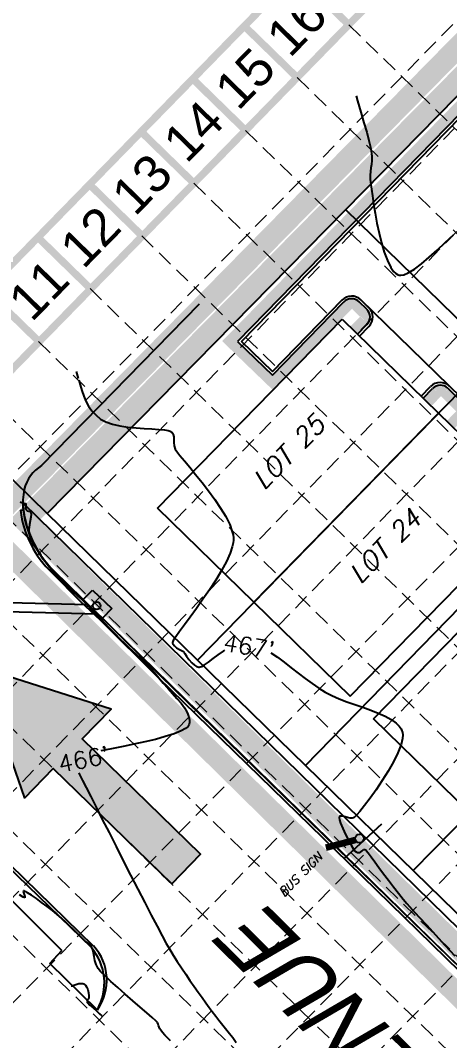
# Model space of a CAD drawing. Header units: feet. Extents: x -15 to 992, y 1644 to 2657.
# Drawn here: x 97.2 to 176.9, y 1996.4 to 2185.9 of the extents above; entities that cross this region are included whole.
import ezdxf
from ezdxf.enums import TextEntityAlignment as Align

# ---------------------------------------------------------------- set-up
doc = ezdxf.new("R2010")
doc.units = ezdxf.units.FT
doc.header["$LTSCALE"] = 30
doc.header["$MEASUREMENT"] = 0
for name, pattern in [('HIDDEN', [0.375, 0.25, -0.125]), ('HIDDEN2', [0.1875, 0.125, -0.0625]), ('x500106ebs$0$PHANTOM', [2.5, 1.25, -0.25, 0.25, -0.25, 0.25, -0.25]), ('x500106ebs$0$PHANTOM2', [1.25, 0.625, -0.125, 0.125, -0.125, 0.125, -0.125])]:
    doc.linetypes.add(name, pattern=pattern)
for name, color, linetype in [('BASE', 7, 'Continuous'), ('CONTOURS', 35, 'x500106ebs$0$PHANTOM2'), ('DIMENSION', 4, 'Continuous'), ('EROSION BLANKET', 84, 'Continuous'), ('GRID', 254, 'HIDDEN'), ('LIMITS OF DISTURBANCE', 1, 'Continuous'), ('SILT FENCE', 200, 'Continuous'), ('STORM', 5, 'Continuous'), ('x500106ebs$0$2-LOT-LINES', 251, 'x500106ebs$0$PHANTOM2'), ('x500106ebs$0$ADJ-LINES', 251, 'x500106ebs$0$PHANTOM2'), ('x500106ebs$0$BND-LINES', 251, 'x500106ebs$0$PHANTOM'), ('x500106ebs$0$E-CURB', 251, 'Continuous'), ('x500106ebs$0$E-SIDEWALK', 251, 'Continuous'), ('x500106ebs$0$E-SIGNS', 251, 'Continuous'), ('x500106pbs$0$2-BLDG', 16, 'HIDDEN2'), ('x500106pbs$0$2-CURB-BACK', 16, 'HIDDEN2'), ('x500106pbs$0$2-CURB-FACE', 16, 'HIDDEN2'), ('x500106pbs$0$2-ESMT-SHARED', 16, 'HIDDEN2'), ('x500106pbs$0$2-TEXT-LOT-30', 16, 'HIDDEN2'), ('x500106pbs$0$AREA-SIDEWALK', 190, 'Continuous'), ('x500106rut$0$R-STM-INLET', 251, 'Continuous')]:
    doc.layers.add(name, color=color, linetype=linetype)
doc.styles.add('SLANT-BOLD 200', font='block6b', dxfattribs={"oblique": 15, "height": 6})
doc.styles.get("Standard").update_dxf_attribs({"font": 'ARIAL.TTF'})
doc.styles.add('x500106ebs$0$SLANT 80', font='simplex', dxfattribs={"oblique": 15, "height": 1.6})
doc.styles.add('x500106ebs$0$Standard', font='txt')
doc.styles.add('x500106eto$0$L60', font='simplex', dxfattribs={"height": 1.8})
doc.styles.add('x500106pbs$0$SLANT 80', font='simplex', dxfattribs={"oblique": 15, "height": 2.4})
doc.dimstyles.new('x500106ebs$0$Standard', dxfattribs={"dimtxt": 0.18, "dimasz": 0.18, "dimexe": 0.18, "dimexo": 0.0625, "dimgap": 0.09, "dimtad": 0, "dimtih": 1, "dimtoh": 1, "dimdec": 4, "dimzin": 0, "dimdsep": 46, "dimtxsty": 'x500106ebs$0$Standard', "dimcen": 0.09, "dimadec": 0, "dimazin": 0, "dimtfac": 1, "dimtdec": 4, "dimtofl": 0, "dimtmove": 0, "dimatfit": 3, "dimfxl": 0, "dimtolj": 1, "dimtzin": 0, "dimarcsym": 0})

# ---------------------------------------------------------------- blocks, each defined once
blk = doc.blocks.new('arrow')
blk.add_lwpolyline([(-67.01, -25.36), (-59.33, -25.42), (-59.57, -56.14), (-51.89, -56.2), (-51.65, -25.48), (-43.97, -25.54), (-55.3, -2.41), (-67.01, -25.36)], close=True)
at = {"color": 254}
for points in [[(-43.97, -25.54), (-67.01, -25.36), (-55.3, -2.41), (-67.01, -25.36)], [(-59.57, -56.14), (-51.89, -56.2), (-59.33, -25.42), (-51.65, -25.48)]]:
    blk.add_solid(points, dxfattribs=at)

msp = doc.modelspace()

# ---------------------------------------------------------------- linework, layer by layer
at = {"layer": 'BASE', "const_width": 1.37}
for points in [[(378.02, 1644.54), (991.26, 2272.6), (598.72, 2655.88), (-14.53, 2027.81)], [(377.77, 1663.91), (971.91, 2272.38), (598.96, 2636.5), (4.95, 2028.16)]]:
    msp.add_lwpolyline(points, close=True, dxfattribs=at)
for points in [[(158.18, 2185.06), (148.37, 2194.64)], [(148.6, 2175.25), (138.78, 2184.83)], [(139.02, 2165.43), (129.2, 2175.01)], [(129.43, 2155.62), (119.62, 2165.2)], [(119.85, 2145.81), (110.04, 2155.39)], [(110.27, 2135.99), (100.46, 2145.57)], [(100.69, 2126.18), (90.87, 2135.76)]]:
    msp.add_lwpolyline(points, dxfattribs=at)
at = {"layer": 'CONTOURS', "lineweight": -3}
for p, q in [((159.54, 2171.84, 468), (159.82, 2170.92, 468)), ((159.82, 2170.92, 468), (160.43, 2168.84, 468)), ((160.43, 2168.84, 468), (161, 2166.88, 468)), ((161, 2166.88, 468), (161.5, 2165.09, 468)), ((161.5, 2165.09, 468), (161.91, 2163.56, 468)), ((161.91, 2163.56, 468), (162.2, 2162.36, 468)), ((162.2, 2162.36, 468), (162.36, 2161.56, 468)), ((162.36, 2161.56, 468), (162.44, 2160.64, 468)), ((162.44, 2160.64, 468), (162.44, 2159.84, 468)), ((162.3, 2158.48, 468), (162.21, 2157.82, 468)), ((162.38, 2159.14, 468), (162.3, 2158.48, 468)), ((162.44, 2159.84, 468), (162.38, 2159.14, 468)), ((162.21, 2157.82, 468), (162.16, 2157.12, 468)), ((162.16, 2157.12, 468), (162.16, 2156.32, 468)), ((162.16, 2156.32, 468), (162.25, 2155.4, 468)), ((162.25, 2155.4, 468), (162.37, 2154.53, 468)), ((162.37, 2154.53, 468), (162.55, 2153.3, 468)), ((162.55, 2153.3, 468), (162.78, 2151.79, 468)), ((162.78, 2151.79, 468), (163.07, 2150.07, 468)), ((163.07, 2150.07, 468), (163.41, 2148.24, 468)), ((163.41, 2148.24, 468), (163.81, 2146.37, 468)), ((163.81, 2146.37, 468), (164.26, 2144.53, 468)), ((176.09, 2144.63, 468), (177.63, 2146.07, 468)), ((164.26, 2144.53, 468), (164.77, 2142.8, 468)), ((174.57, 2143.21, 468), (176.09, 2144.63, 468)), ((164.77, 2142.8, 468), (165.34, 2141.27, 468)), ((171.67, 2140.68, 468), (173.09, 2141.87, 468)), ((173.09, 2141.87, 468), (174.57, 2143.21, 468)), ((165.34, 2141.27, 468), (165.96, 2140, 468)), ((165.96, 2140, 468), (166.49, 2139.24, 468)), ((169.19, 2138.98, 468), (170.36, 2139.69, 468)), ((170.36, 2139.69, 468), (171.67, 2140.68, 468)), ((166.49, 2139.24, 468), (166.92, 2138.84, 468)), ((166.92, 2138.84, 468), (167.22, 2138.66, 468)), ((167.22, 2138.66, 468), (167.37, 2138.6, 468)), ((167.37, 2138.6, 468), (167.51, 2138.56, 468)), ((167.51, 2138.56, 468), (167.83, 2138.54, 468)), ((167.83, 2138.54, 468), (168.37, 2138.64, 468)), ((168.37, 2138.64, 468), (169.19, 2138.98, 468)), ((107.54, 2120.65, 467), (107.93, 2119.38, 467)), ((108.02, 2119.05, 467), (108.27, 2118.2, 467)), ((108.27, 2118.2, 467), (108.61, 2117.1, 467)), ((108.61, 2117.1, 467), (108.96, 2116.08, 467)), ((108.96, 2116.08, 467), (109.36, 2115.12, 467)), ((109.36, 2115.12, 467), (109.84, 2114.23, 467)), ((109.84, 2114.23, 467), (110.44, 2113.38, 467)), ((110.44, 2113.38, 467), (111.18, 2112.58, 467)), ((111.18, 2112.58, 467), (112.09, 2111.82, 467)), ((112.09, 2111.82, 467), (113.06, 2111.28, 467)), ((113.06, 2111.28, 467), (114.27, 2110.87, 467)), ((114.27, 2110.87, 467), (115.65, 2110.56, 467)), ((115.65, 2110.56, 467), (117.15, 2110.34, 467)), ((117.15, 2110.34, 467), (118.68, 2110.18, 467)), ((118.68, 2110.18, 467), (120.2, 2110.07, 467)), ((120.2, 2110.07, 467), (121.63, 2109.99, 467)), ((121.63, 2109.99, 467), (122.92, 2109.9, 467)), ((122.92, 2109.9, 467), (123.98, 2109.8, 467)), ((123.98, 2109.8, 467), (124.64, 2109.7, 467)), ((124.64, 2109.7, 467), (124.99, 2109.6, 467)), ((124.99, 2109.6, 467), (125.15, 2109.52, 467)), ((125.15, 2109.52, 467), (125.21, 2109.47, 467)), ((125.21, 2109.47, 467), (125.29, 2109.39, 467)), ((125.29, 2109.39, 467), (125.43, 2109.21, 467)), ((125.43, 2109.21, 467), (125.57, 2108.94, 467)), ((125.57, 2108.94, 467), (125.67, 2108.55, 467)), ((125.67, 2108.55, 467), (125.71, 2108.04, 467)), ((125.71, 2108.04, 467), (125.71, 2107.48, 467)), ((125.71, 2107.48, 467), (125.77, 2106.88, 467)), ((125.77, 2106.88, 467), (125.96, 2106.23, 467)), ((125.96, 2106.23, 467), (126.26, 2105.77, 467)), ((126.26, 2105.77, 467), (126.83, 2105.03, 467)), ((126.83, 2105.03, 467), (127.64, 2104.05, 467)), ((127.64, 2104.05, 467), (128.63, 2102.87, 467)), ((128.63, 2102.87, 467), (129.74, 2101.53, 467)), ((129.74, 2101.53, 467), (130.93, 2100.06, 467)), ((130.93, 2100.06, 467), (132.13, 2098.5, 467)), ((132.13, 2098.5, 467), (133.3, 2096.9, 467)), ((97.18, 2096.47, 466), (97.58, 2096.25, 466)), ((97.58, 2096.25, 466), (97.78, 2096.16, 466)), ((97.78, 2096.16, 466), (97.95, 2096.16, 466)), ((97.95, 2096.16, 466), (98.1, 2096.19, 466)), ((98.1, 2096.19, 466), (98.22, 2096.15, 466)), ((98.23, 2095.97, 466), (98.19, 2095.64, 466)), ((98.22, 2096.15, 466), (98.23, 2095.97, 466)), ((133.3, 2096.9, 467), (134.38, 2095.29, 467)), ((98.19, 2095.64, 466), (98.16, 2095.27, 466)), ((98.16, 2095.27, 466), (98.24, 2094.95, 466)), ((98.24, 2094.95, 466), (98.44, 2094.78, 466)), ((98.44, 2094.78, 466), (98.71, 2094.71, 466)), ((98.71, 2094.71, 466), (98.96, 2094.64, 466)), ((98.96, 2094.64, 466), (99.15, 2094.47, 466)), ((99.18, 2094.15, 466), (99.13, 2093.6, 466)), ((99.15, 2094.47, 466), (99.18, 2094.15, 466)), ((134.38, 2095.29, 467), (135.32, 2093.71, 467)), ((98.91, 2092.27, 466), (98.81, 2091.7, 466)), ((99.03, 2092.94, 466), (98.91, 2092.27, 466)), ((99.13, 2093.6, 466), (99.03, 2092.94, 466)), ((135.32, 2093.71, 467), (136.07, 2092.21, 467)), ((136.07, 2092.21, 467), (136.48, 2091.08, 467)), ((98.81, 2091.7, 466), (98.77, 2091.34, 466)), ((98.77, 2091.34, 466), (98.78, 2090.98, 466)), ((98.78, 2090.98, 466), (98.81, 2090.7, 466)), ((98.81, 2090.7, 466), (98.88, 2090.35, 466)), ((98.88, 2090.35, 466), (98.93, 2090.03, 466)), ((136.48, 2091.08, 467), (136.68, 2090.29, 467)), ((136.68, 2090.29, 467), (136.74, 2089.79, 467)), ((98.93, 2090.03, 466), (99, 2089.71, 466)), ((99, 2089.71, 466), (99.09, 2089.38, 466)), ((99.09, 2089.38, 466), (99.25, 2089.01, 466)), ((99.25, 2089.01, 466), (99.44, 2088.68, 466)), ((99.44, 2088.68, 466), (99.63, 2088.45, 466)), ((99.63, 2088.45, 466), (99.84, 2088.22, 466)), ((136.71, 2088.86, 467), (136.54, 2088.08, 467)), ((136.75, 2089.33, 467), (136.71, 2088.86, 467)), ((136.74, 2089.79, 467), (136.76, 2089.55, 467)), ((136.76, 2089.55, 467), (136.75, 2089.33, 467)), ((99.84, 2088.22, 466), (100.08, 2087.92, 466)), ((100.08, 2087.92, 466), (100.29, 2087.62, 466)), ((100.29, 2087.62, 466), (100.6, 2087.16, 466)), ((100.6, 2087.16, 466), (100.99, 2086.56, 466)), ((100.99, 2086.56, 466), (101.47, 2085.86, 466)), ((136.16, 2086.94, 467), (135.45, 2085.37, 467)), ((136.54, 2088.08, 467), (136.16, 2086.94, 467)), ((101.47, 2085.86, 466), (102.01, 2085.1, 466)), ((102.01, 2085.1, 466), (102.61, 2084.3, 466)), ((135.45, 2085.37, 467), (134.53, 2083.68, 467)), ((102.61, 2084.3, 466), (103.26, 2083.51, 466)), ((103.26, 2083.51, 466), (103.93, 2082.74, 466)), ((103.93, 2082.74, 466), (104.59, 2082.04, 466)), ((134.53, 2083.68, 467), (133.47, 2081.91, 467)), ((104.59, 2082.04, 466), (105.23, 2081.4, 466)), ((105.23, 2081.4, 466), (105.82, 2080.82, 466)), ((105.82, 2080.82, 466), (106.36, 2080.31, 466)), ((133.47, 2081.91, 467), (132.3, 2080.13, 467)), ((106.36, 2080.31, 466), (106.83, 2079.88, 466)), ((106.83, 2079.88, 466), (107.21, 2079.52, 466)), ((107.21, 2079.52, 466), (107.62, 2079.15, 466)), ((107.62, 2079.15, 466), (107.95, 2078.85, 466)), ((132.3, 2080.13, 467), (131.08, 2078.36, 467)), ((107.95, 2078.85, 466), (108.25, 2078.59, 466)), ((108.25, 2078.59, 466), (108.59, 2078.3, 466)), ((108.59, 2078.3, 466), (108.99, 2077.92, 466)), ((108.99, 2077.92, 466), (109.33, 2077.58, 466)), ((109.33, 2077.58, 466), (109.81, 2077.09, 466)), ((109.81, 2077.09, 466), (110.43, 2076.46, 466)), ((131.08, 2078.36, 467), (129.87, 2076.65, 467)), ((110.43, 2076.46, 466), (111.15, 2075.71, 466)), ((111.15, 2075.71, 466), (111.96, 2074.87, 466)), ((129.87, 2076.65, 467), (128.7, 2075.05, 467)), ((111.96, 2074.87, 466), (112.84, 2073.95, 466)), ((112.84, 2073.95, 466), (113.77, 2072.99, 466)), ((127.64, 2073.61, 467), (126.73, 2072.37, 467)), ((128.7, 2075.05, 467), (127.64, 2073.61, 467)), ((113.77, 2072.99, 466), (114.73, 2072.01, 466)), ((114.73, 2072.01, 466), (115.69, 2071.02, 466)), ((126.03, 2071.38, 467), (125.65, 2070.79, 467)), ((126.73, 2072.37, 467), (126.03, 2071.38, 467)), ((115.69, 2071.02, 466), (116.53, 2070.19, 466)), ((116.53, 2070.19, 466), (117.3, 2069.45, 466)), ((117.3, 2069.45, 466), (118.03, 2068.78, 466)), ((125.49, 2070.48, 467), (125.44, 2070.35, 467)), ((125.44, 2070.35, 467), (125.44, 2070.3, 467)), ((125.44, 2070.3, 467), (125.47, 2070.2, 467)), ((125.47, 2070.2, 467), (125.56, 2070, 467)), ((125.65, 2070.79, 467), (125.49, 2070.48, 467)), ((125.56, 2070, 467), (125.79, 2069.71, 467)), ((125.79, 2069.71, 467), (126.2, 2069.36, 467)), ((118.03, 2068.78, 466), (118.72, 2068.14, 466)), ((118.72, 2068.14, 466), (119.39, 2067.53, 466)), ((119.39, 2067.53, 466), (120.06, 2066.9, 466)), ((126.2, 2069.36, 467), (126.77, 2069, 467)), ((126.77, 2069, 467), (127.24, 2068.75, 467)), ((127.24, 2068.75, 467), (127.46, 2068.64, 467)), ((127.46, 2068.64, 467), (127.54, 2068.55, 467)), ((127.54, 2068.55, 467), (127.62, 2068.47, 467)), ((127.62, 2068.47, 467), (127.75, 2068.26, 467)), ((127.75, 2068.26, 467), (128.04, 2067.79, 467)), ((128.04, 2067.79, 467), (128.48, 2067.17, 467)), ((133, 2067.32, 467), (133.93, 2068.03, 467)), ((133.93, 2068.03, 467), (134.94, 2068.73, 467)), ((134.94, 2068.73, 467), (135.17, 2068.88, 467)), ((143.73, 2068.4, 467), (144.91, 2067.58, 467)), ((144.91, 2067.58, 467), (146.19, 2066.64, 467)), ((120.06, 2066.9, 466), (120.73, 2066.23, 466)), ((120.73, 2066.23, 466), (121.41, 2065.5, 466)), ((128.48, 2067.17, 467), (129.02, 2066.54, 467)), ((129.02, 2066.54, 467), (129.51, 2066.11, 467)), ((129.51, 2066.11, 467), (129.9, 2065.88, 467)), ((129.9, 2065.88, 467), (130.17, 2065.78, 467)), ((130.17, 2065.78, 467), (130.3, 2065.75, 467)), ((130.3, 2065.75, 467), (130.38, 2065.75, 467)), ((130.38, 2065.75, 467), (130.57, 2065.77, 467)), ((130.57, 2065.77, 467), (130.89, 2065.88, 467)), ((130.89, 2065.88, 467), (131.4, 2066.16, 467)), ((131.4, 2066.16, 467), (132.15, 2066.68, 467)), ((132.15, 2066.68, 467), (133, 2067.32, 467)), ((146.19, 2066.64, 467), (147.48, 2065.64, 467)), ((147.48, 2065.64, 467), (148.78, 2064.63, 467)), ((121.41, 2065.5, 466), (122.14, 2064.69, 466)), ((122.14, 2064.69, 466), (122.9, 2063.76, 466)), ((122.9, 2063.76, 466), (123.73, 2062.77, 466)), ((148.78, 2064.63, 467), (150.08, 2063.63, 467)), ((123.73, 2062.77, 466), (124.59, 2061.81, 466)), ((150.08, 2063.63, 467), (151.35, 2062.69, 467)), ((151.35, 2062.69, 467), (152.59, 2061.83, 467)), ((152.59, 2061.83, 467), (153.78, 2061.09, 467)), ((124.59, 2061.81, 466), (125.45, 2060.86, 466)), ((125.45, 2060.86, 466), (126.27, 2059.94, 466)), ((126.27, 2059.94, 466), (127.03, 2059.04, 466)), ((153.78, 2061.09, 467), (155.01, 2060.46, 467)), ((155.01, 2060.46, 467), (156.37, 2059.87, 467)), ((127.03, 2059.04, 466), (127.67, 2058.17, 466)), ((127.67, 2058.17, 466), (128.18, 2057.33, 466)), ((156.37, 2059.87, 467), (157.82, 2059.32, 467)), ((157.82, 2059.32, 467), (159.31, 2058.8, 467)), ((159.31, 2058.8, 467), (160.81, 2058.28, 467)), ((160.81, 2058.28, 467), (162.27, 2057.76, 467)), ((128.18, 2057.33, 466), (128.5, 2056.52, 466)), ((128.5, 2056.52, 466), (128.61, 2055.9, 466)), ((162.27, 2057.76, 467), (163.66, 2057.22, 467)), ((163.66, 2057.22, 467), (164.94, 2056.65, 467)), ((164.94, 2056.65, 467), (166.06, 2056.03, 467)), ((127.85, 2054.34, 466), (127.06, 2053.9, 466)), ((128.26, 2054.67, 466), (127.85, 2054.34, 466)), ((128.43, 2054.9, 466), (128.26, 2054.67, 466)), ((128.48, 2055.01, 466), (128.43, 2054.9, 466)), ((128.53, 2055.15, 466), (128.48, 2055.01, 466)), ((128.59, 2055.45, 466), (128.53, 2055.15, 466)), ((128.61, 2055.9, 466), (128.59, 2055.45, 466)), ((166.06, 2056.03, 467), (166.99, 2055.35, 467)), ((166.99, 2055.35, 467), (167.56, 2054.76, 467)), ((167.56, 2054.76, 467), (167.88, 2054.28, 467)), ((167.88, 2054.28, 467), (168.04, 2053.94, 467)), ((124.1, 2052.84, 466), (122.26, 2052.33, 466)), ((125.73, 2053.36, 466), (124.1, 2052.84, 466)), ((127.06, 2053.9, 466), (125.73, 2053.36, 466)), ((168.14, 2052.47, 467), (167.88, 2051.38, 467)), ((168.04, 2053.94, 467), (168.1, 2053.76, 467)), ((168.1, 2053.76, 467), (168.15, 2053.58, 467)), ((168.19, 2053.17, 467), (168.14, 2052.47, 467)), ((168.15, 2053.58, 467), (168.19, 2053.17, 467)), ((114.45, 2050.64, 466), (112.81, 2050.32, 466)), ((116.29, 2051, 466), (114.45, 2050.64, 466)), ((118.27, 2051.41, 466), (116.29, 2051, 466)), ((120.28, 2051.86, 466), (118.27, 2051.41, 466)), ((122.26, 2052.33, 466), (120.28, 2051.86, 466)), ((167.88, 2051.38, 467), (167.29, 2049.85, 467)), ((112.81, 2050.32, 466), (112.14, 2050.18, 466)), ((167.29, 2049.85, 467), (166.47, 2048.17, 467)), ((166.47, 2048.17, 467), (165.48, 2046.42, 467)), ((108.05, 2046.1, 466), (108.14, 2045.93, 466)), ((108.14, 2045.93, 466), (108.32, 2045.57, 466)), ((108.32, 2045.57, 466), (108.75, 2044.71, 466)), ((165.48, 2046.42, 467), (164.39, 2044.66, 467)), ((108.75, 2044.71, 466), (109.41, 2043.4, 466)), ((109.41, 2043.4, 466), (110.26, 2041.72, 466)), ((163.25, 2042.96, 467), (162.14, 2041.4, 467)), ((164.39, 2044.66, 467), (163.25, 2042.96, 467)), ((110.26, 2041.72, 466), (111.27, 2039.72, 466)), ((162.14, 2041.4, 467), (161.11, 2040.04, 467)), ((111.27, 2039.72, 466), (112.41, 2037.46, 466)), ((161.11, 2040.04, 467), (160.23, 2038.94, 467)), ((112.41, 2037.46, 466), (113.65, 2035.01, 466)), ((156.39, 2037.93, 467), (156.37, 2037.88, 467)), ((156.37, 2037.88, 467), (156.37, 2037.73, 467)), ((156.37, 2037.73, 467), (156.43, 2037.39, 467)), ((156.44, 2037.99, 467), (156.39, 2037.93, 467)), ((156.43, 2037.39, 467), (156.65, 2036.76, 467)), ((156.57, 2038.06, 467), (156.44, 2037.99, 467)), ((156.83, 2038.08, 467), (156.57, 2038.06, 467)), ((157.27, 2037.98, 467), (156.83, 2038.08, 467)), ((157.91, 2037.8, 467), (157.27, 2037.98, 467)), ((158.44, 2037.7, 467), (157.91, 2037.8, 467)), ((158.83, 2037.71, 467), (158.44, 2037.7, 467)), ((159.07, 2037.78, 467), (158.83, 2037.71, 467)), ((159.18, 2037.83, 467), (159.07, 2037.78, 467)), ((159.23, 2037.87, 467), (159.18, 2037.83, 467)), ((159.38, 2037.99, 467), (159.23, 2037.87, 467)), ((159.68, 2038.31, 467), (159.38, 2037.99, 467)), ((160.23, 2038.94, 467), (159.68, 2038.31, 467)), ((156.65, 2036.76, 467), (157.07, 2035.77, 467)), ((157.07, 2035.77, 467), (157.58, 2034.68, 467)), ((113.65, 2035.01, 466), (114.96, 2032.43, 466)), ((157.58, 2034.68, 467), (158.13, 2033.59, 467)), ((158.13, 2033.59, 467), (158.64, 2032.65, 467)), ((114.96, 2032.43, 466), (116.31, 2029.77, 466)), ((158.64, 2032.65, 467), (159.04, 2031.95, 467)), ((159.04, 2031.95, 467), (159.25, 2031.63, 467)), ((159.25, 2031.63, 467), (159.52, 2031.43, 467)), ((160.4, 2031.44, 467), (160.65, 2031.65, 467)), ((160.65, 2031.65, 467), (160.9, 2031.84, 467)), ((160.9, 2031.84, 467), (161.18, 2031.89, 467)), ((161.18, 2031.89, 467), (161.39, 2031.7, 467)), ((161.39, 2031.7, 467), (161.79, 2031.23, 467)), ((116.31, 2029.77, 466), (117.67, 2027.11, 466)), ((159.52, 2031.43, 467), (159.8, 2031.33, 467)), ((159.8, 2031.33, 467), (160.14, 2031.32, 467)), ((160.14, 2031.32, 467), (160.4, 2031.44, 467)), ((161.79, 2031.23, 467), (162.33, 2030.51, 467)), ((162.33, 2030.51, 467), (163.01, 2029.6, 467)), ((163.01, 2029.6, 467), (163.78, 2028.53, 467)), ((163.78, 2028.53, 467), (164.63, 2027.37, 467)), ((117.67, 2027.11, 466), (119.01, 2024.5, 466)), ((164.63, 2027.37, 467), (165.53, 2026.15, 467)), ((165.53, 2026.15, 467), (166.46, 2024.92, 467)), ((97.76, 2024.18, 466), (97.74, 2024.09, 466)), ((97.74, 2024.09, 466), (97.78, 2023.88, 466)), ((97.78, 2024.21, 466), (97.76, 2024.18, 466)), ((97.81, 2024.22, 466), (97.78, 2024.21, 466)), ((97.89, 2024.2, 466), (97.81, 2024.22, 466)), ((98.11, 2024.09, 466), (97.89, 2024.2, 466)), ((98.54, 2023.84, 466), (98.11, 2024.09, 466)), ((119.01, 2024.5, 466), (120.29, 2022.01, 466)), ((166.46, 2024.92, 467), (167.39, 2023.73, 467)), ((97.73, 2023, 466), (97.05, 2023.44, 466)), ((98.03, 2022.87, 466), (97.73, 2023, 466)), ((97.78, 2023.88, 466), (97.91, 2023.54, 466)), ((97.91, 2023.54, 466), (98.05, 2023.12, 466)), ((98.05, 2023.12, 466), (98.03, 2022.87, 466)), ((99.27, 2023.36, 466), (98.54, 2023.84, 466)), ((100.16, 2022.74, 466), (99.27, 2023.36, 466)), ((101.14, 2022.03, 466), (100.16, 2022.74, 466)), ((102.15, 2021.27, 466), (101.14, 2022.03, 466)), ((167.39, 2023.73, 467), (168.29, 2022.63, 467)), ((168.29, 2022.63, 467), (168.97, 2021.84, 467)), ((103.14, 2020.51, 466), (102.15, 2021.27, 466)), ((104.04, 2019.78, 466), (103.14, 2020.51, 466)), ((120.29, 2022.01, 466), (121.49, 2019.69, 466)), ((168.97, 2021.84, 467), (169.95, 2020.75, 467)), ((169.95, 2020.75, 467), (171.19, 2019.38, 467)), ((104.86, 2019.09, 466), (104.04, 2019.78, 466)), ((105.63, 2018.39, 466), (104.86, 2019.09, 466)), ((106.34, 2017.72, 466), (105.63, 2018.39, 466)), ((121.49, 2019.69, 466), (122.58, 2017.61, 466)), ((171.19, 2019.38, 467), (172.64, 2017.79, 467)), ((106.99, 2017.09, 466), (106.34, 2017.72, 466)), ((107.56, 2016.51, 466), (106.99, 2017.09, 466)), ((108.06, 2016, 466), (107.56, 2016.51, 466)), ((122.58, 2017.61, 466), (123.52, 2015.84, 466)), ((172.64, 2017.79, 467), (174.26, 2016.03, 467)), ((108.47, 2015.58, 466), (108.06, 2016, 466)), ((108.8, 2015.26, 466), (108.47, 2015.58, 466)), ((109.19, 2014.91, 466), (108.8, 2015.26, 466)), ((109.54, 2014.65, 466), (109.19, 2014.91, 466)), ((109.84, 2014.41, 466), (109.54, 2014.65, 466)), ((123.52, 2015.84, 466), (124.29, 2014.42, 466)), ((174.26, 2016.03, 467), (176.02, 2014.12, 467)), ((110.13, 2014.11, 466), (109.84, 2014.41, 466)), ((110.43, 2013.7, 466), (110.13, 2014.11, 466)), ((110.63, 2013.23, 466), (110.43, 2013.7, 466)), ((110.76, 2012.65, 466), (110.63, 2013.23, 466)), ((110.87, 2011.99, 466), (110.76, 2012.65, 466)), ((124.29, 2014.42, 466), (124.86, 2013.43, 466)), ((124.86, 2013.43, 466), (125.57, 2012.25, 466)), ((176.02, 2014.12, 467), (177.86, 2012.13, 467)), ((111.02, 2011.28, 466), (110.87, 2011.99, 466)), ((111.25, 2010.53, 466), (111.02, 2011.28, 466)), ((125.57, 2012.25, 466), (126.33, 2011.06, 466)), ((126.33, 2011.06, 466), (127.1, 2009.87, 466)), ((111.63, 2009.78, 466), (111.25, 2010.53, 466)), ((112.09, 2009.23, 466), (111.63, 2009.78, 466)), ((112.91, 2008.41, 466), (112.09, 2009.23, 466)), ((127.1, 2009.87, 466), (127.89, 2008.7, 466)), ((107.51, 2006.8, 466), (108.05, 2006.95, 466)), ((108.05, 2006.95, 466), (108.49, 2007, 466)), ((108.49, 2007, 466), (108.79, 2006.97, 466)), ((108.79, 2006.97, 466), (108.98, 2006.91, 466)), ((108.98, 2006.91, 466), (109.07, 2006.86, 466)), ((109.07, 2006.86, 466), (109.15, 2006.8, 466)), ((114, 2007.38, 466), (112.91, 2008.41, 466)), ((115.28, 2006.23, 466), (114, 2007.38, 466)), ((127.89, 2008.7, 466), (128.68, 2007.54, 466)), ((128.68, 2007.54, 466), (129.46, 2006.43, 466)), ((106.62, 2006.52, 466), (106.69, 2006.53, 466)), ((106.69, 2006.53, 466), (106.84, 2006.57, 466)), ((106.84, 2006.57, 466), (107.11, 2006.66, 466)), ((107.11, 2006.66, 466), (107.51, 2006.8, 466)), ((109.15, 2006.8, 466), (109.3, 2006.65, 466)), ((109.3, 2006.65, 466), (109.5, 2006.35, 466)), ((109.5, 2006.35, 466), (109.69, 2005.87, 466)), ((109.69, 2005.87, 466), (109.84, 2005.24, 466)), ((109.84, 2005.24, 466), (109.91, 2004.68, 466)), ((116.67, 2005, 466), (115.28, 2006.23, 466)), ((118.08, 2003.77, 466), (116.67, 2005, 466)), ((129.46, 2006.43, 466), (130.22, 2005.36, 466)), ((130.22, 2005.36, 466), (130.94, 2004.35, 466)), ((109.59, 2003.88, 466), (109.51, 2003.65, 466)), ((109.51, 2003.65, 466), (109.69, 2003.39, 466)), ((109.79, 2004.08, 466), (109.59, 2003.88, 466)), ((109.69, 2003.39, 466), (110.12, 2002.96, 466)), ((109.92, 2004.34, 466), (109.79, 2004.08, 466)), ((109.91, 2004.68, 466), (109.92, 2004.34, 466)), ((119.44, 2002.59, 466), (118.08, 2003.77, 466)), ((130.94, 2004.35, 466), (131.62, 2003.41, 466)), ((131.62, 2003.41, 466), (132.25, 2002.55, 466)), ((110.12, 2002.96, 466), (110.7, 2002.43, 466)), ((110.7, 2002.43, 466), (111.33, 2001.88, 466)), ((111.33, 2001.88, 466), (111.9, 2001.37, 466)), ((111.9, 2001.37, 466), (112.33, 2000.99, 466)), ((120.66, 2001.54, 466), (119.44, 2002.59, 466)), ((121.65, 2000.67, 466), (120.66, 2001.54, 466)), ((132.25, 2002.55, 466), (132.8, 2001.79, 466)), ((132.8, 2001.79, 466), (133.46, 2000.9, 466)), ((122.34, 2000.06, 466), (121.65, 2000.67, 466)), ((122.65, 1999.75, 466), (122.34, 2000.06, 466)), ((122.81, 1999.44, 466), (122.65, 1999.75, 466)), ((122.87, 1999.15, 466), (122.81, 1999.44, 466)), ((133.46, 2000.9, 466), (134.04, 2000.16, 466)), ((134.04, 2000.16, 466), (134.56, 1999.52, 466)), ((134.56, 1999.52, 466), (135.05, 1998.92, 466)), ((122.94, 1998.87, 466), (122.87, 1999.15, 466)), ((123.09, 1998.55, 466), (122.94, 1998.87, 466)), ((123.28, 1998.28, 466), (123.09, 1998.55, 466)), ((123.59, 1997.89, 466), (123.28, 1998.28, 466)), ((124, 1997.41, 466), (123.59, 1997.89, 466)), ((124.51, 1996.88, 466), (124, 1997.41, 466)), ((135.05, 1998.92, 466), (135.53, 1998.33, 466)), ((135.53, 1998.33, 466), (136.05, 1997.69, 466)), ((136.05, 1997.69, 466), (136.62, 1996.94, 466)), ((125.1, 1996.33, 466), (124.51, 1996.88, 466)), ((136.62, 1996.94, 466), (137.28, 1996.05, 466))]:
    msp.add_line(p, q, dxfattribs=at)
at = {"layer": 'EROSION BLANKET', "linetype": 'Continuous', "const_width": 2}
for points in [[(185.54, 2144.46), (183.67, 2142.54, -0.424341), (182.34, 2142.55), (181.21, 2143.82, -0.350963), (181.14, 2145.17), (194.96, 2159.45), (181.56, 2172.81), (136.08, 2126.32), (143.95, 2118.73), (158.1, 2133.05, -0.418699), (159.48, 2133.04), (161.08, 2131.37, -0.421934), (161.04, 2130.18), (159.16, 2128.3)], [(172.88, 2115.02), (174.63, 2116.81, -0.384507), (176, 2116.79), (178.85, 2113.95, -0.359084), (178.91, 2112.64), (177.17, 2110.86)]]:
    msp.add_lwpolyline(points, format="xyb", dxfattribs=at)
at = {"layer": 'GRID', "color": 252, "linetype": 'HIDDEN', "lineweight": 0, "ltscale": 0.4}
for p, q in [((15.07, 2018.79), (609.15, 2627.23)), ((24.88, 2009.21), (618.96, 2617.65)), ((34.69, 1999.63), (628.77, 2608.07)), ((44.12, 1989.72), (638.2, 2598.15)), ((53.94, 1980.13), (648.01, 2588.57)), ((63.75, 1970.55), (657.83, 2578.99)), ((73.56, 1960.97), (667.64, 2569.41)), ((83.38, 1951.39), (677.46, 2559.83)), ((93.19, 1941.81), (687.27, 2550.25)), ((103, 1932.22), (697.08, 2540.66)), ((158.18, 2185.06), (501.7, 1849.65)), ((148.6, 2175.25), (492.11, 1839.84)), ((139.02, 2165.43), (482.53, 1830.02)), ((129.43, 2155.62), (472.95, 1820.21)), ((119.73, 2145.86), (463.34, 1810.36)), ((110.14, 2136.05), (453.76, 1800.55)), ((100.56, 2126.24), (444.17, 1790.74)), ((90.98, 2116.42), (434.59, 1780.92)), ((81.4, 2106.61), (425.01, 1771.11)), ((71.82, 2096.8), (415.43, 1761.3)), ((62.24, 2086.98), (405.85, 1751.48)), ((52.65, 2077.17), (366.82, 1770.41)), ((43.07, 2067.36), (386.68, 1731.86))]:
    msp.add_line(p, q, dxfattribs=at)
at = {"layer": 'LIMITS OF DISTURBANCE', "linetype": 'HIDDEN', "ltscale": 3, "const_width": 4}
msp.add_lwpolyline([(99.88, 2101.04), (546.25, 2554.89), (555.13, 2546.71), (591.98, 2571.48), (859.16, 2305.03), (375.43, 1810.86), (93.6, 2088.41), (90.24, 2091.35)], close=True, dxfattribs=at)
at = {"layer": 'SILT FENCE', "linetype": 'Continuous', "const_width": 4}
for points in [[(836.87, 2320.69), (591.67, 2565.1), (554.58, 2540.81), (546.8, 2548.48), (96.56, 2091.61)], [(97.92, 2093.04), (106.37, 2084.59), (262.89, 1930.69)]]:
    msp.add_lwpolyline(points, dxfattribs=at)
at = {"layer": 'STORM', "color": 5}
msp.add_lwpolyline([(68.4, 2078.44), (109.65, 2077.4), (111.53, 2075.61), (67.9, 2076.7, -0.100436), (80.45, 2045.69), (78.24, 2047.79, 0.094401), (66.17, 2076.15)], format="xyb", dxfattribs=at)
at = {"layer": 'x500106ebs$0$2-LOT-LINES', "color": 7, "linetype": 'Continuous'}
for p, q in [((130.08, 2067.06), (185.31, 2123.66)), ((170.16, 2027.95), (225.39, 2084.55))]:
    msp.add_line(p, q, dxfattribs=at)
for points in [[(157.57, 2150.73), (276.2, 2034.96)], [(150.12, 2047.5), (205.35, 2104.1)]]:
    msp.add_lwpolyline(points, dxfattribs=at)
at = {"layer": 'x500106ebs$0$ADJ-LINES', "color": 252, "linetype": 'Continuous'}
msp.add_line((92.79, 2103.44), (102.16, 2094.3), dxfattribs=at)
at = {"layer": 'x500106ebs$0$BND-LINES', "color": 7, "linetype": 'Continuous'}
msp.add_lwpolyline([(220.97, 1978.36), (102.16, 2094.3), (313.09, 2309.15)], dxfattribs=at)
at = {"layer": 'x500106ebs$0$E-CURB'}
for p, q in [((101.13, 2103.19), (130.47, 2133.25)), ((97.22, 2094.89), (97.72, 2094.95)), ((108.42, 2077.89), (103.07, 2083.28)), ((108.78, 2078.24), (103.43, 2083.63)), ((112.1, 2074.46), (108.43, 2077.87)), ((112.44, 2074.82), (108.78, 2078.24)), ((122.84, 2063.77), (112.09, 2074.47)), ((123.19, 2064.13), (112.44, 2074.82)), ((158.15, 2029.37), (122.85, 2063.77)), ((158.5, 2029.73), (123.19, 2064.13)), ((91.91, 2031.57), (110.37, 2013.64)), ((92.26, 2031.93), (110.72, 2014)), ((195.41, 1993.67), (158.5, 2029.73)), ((195.06, 1993.31), (158.15, 2029.37))]:
    msp.add_line(p, q, dxfattribs=at)
for centre, radius, start, end in [((116.07, 2097.11), 18.98, 186.7195, 226.8359), ((116.07, 2097.11), 18.48, 186.7195, 226.8359), ((102.67, 2007.08), 10.12, 330.6287, 40.4389), ((103.87, 2007.59), 9.38, 324.2642, 42.8453)]:
    msp.add_arc(centre, radius, start, end, dxfattribs=at)
at = {"layer": 'x500106ebs$0$E-SIDEWALK'}
for p, q in [((89.09, 2028.86), (104.88, 2013.13)), ((102.64, 2010.72), (104.88, 2013.13)), ((111.48, 2002.11), (102.64, 2010.72))]:
    msp.add_line(p, q, dxfattribs=at)
for centre, radius, start, end in [((104.67, 2097.23), 6.92, 120.7044, 167.4602), ((108.98, 2096.27), 11.34, 167.4602, 186.7195)]:
    msp.add_arc(centre, radius, start, end, dxfattribs=at)
at = {"layer": 'x500106ebs$0$E-SIGNS', "flags": 128}
msp.add_lwpolyline([(164.22, 2036.6), (157.2, 2030.05)], dxfattribs=at)
at = {"layer": 'x500106ebs$0$E-SIGNS'}
msp.add_circle((160.16, 2033.91), 0.8, dxfattribs=at)
at = {"layer": 'x500106pbs$0$2-BLDG', "color": 7, "linetype": 'Continuous'}
for p, q in [((122.66, 2095.25), (156.94, 2130.38)), ((156.94, 2130.38), (174.83, 2112.92)), ((174.83, 2112.92), (140.55, 2077.79)), ((174.83, 2112.92), (140.55, 2077.79)), ((192.73, 2095.46), (174.83, 2112.92)), ((140.55, 2077.79), (122.66, 2095.25)), ((158.45, 2060.33), (192.73, 2095.46)), ((162.74, 2056.14), (197.02, 2091.27)), ((140.55, 2077.79), (158.45, 2060.33)), ((180.63, 2038.68), (162.74, 2056.14))]:
    msp.add_line(p, q, dxfattribs=at)
at = {"layer": 'x500106pbs$0$2-CURB-BACK', "color": 7, "linetype": 'Continuous'}
for p, q in [((181.54, 2171.35), (137.54, 2126.26)), ((143.99, 2119.97), (157.25, 2133.57)), ((161.51, 2132.21), (160.08, 2133.6)), ((159.8, 2127.59), (161.55, 2129.38)), ((137.54, 2126.26), (143.99, 2119.97)), ((171.97, 2115.72), (173.72, 2117.51)), ((176.54, 2117.54), (179.41, 2114.75))]:
    msp.add_line(p, q, dxfattribs=at)
for centre, start, end in [((158.69, 2132.17), 45.7017, 135.7017), ((160.12, 2130.77), 315.7017, 45.7017), ((175.15, 2116.11), 45.7017, 135.7017)]:
    msp.add_arc(centre, 2, start, end, dxfattribs=at)
at = {"layer": 'x500106pbs$0$2-CURB-FACE', "color": 7, "linetype": 'Continuous'}
for p, q in [((181.55, 2170.64), (138.25, 2126.26)), ((143.98, 2120.68), (156.9, 2133.92)), ((161.86, 2132.56), (160.43, 2133.96)), ((160.16, 2127.24), (161.91, 2129.03)), ((138.25, 2126.26), (143.98, 2120.68)), ((171.61, 2116.07), (173.36, 2117.85))]:
    msp.add_line(p, q, dxfattribs=at)
for centre, start, end in [((158.69, 2132.17), 45.7017, 135.7017), ((160.12, 2130.77), 315.7017, 45.7017), ((175.15, 2116.11), 45.7017, 135.7017)]:
    msp.add_arc(centre, 2.5, start, end, dxfattribs=at)
at = {"layer": 'x500106pbs$0$2-ESMT-SHARED', "color": 7, "linetype": 'Continuous'}
for p, q in [((138.25, 2126.26), (181.55, 2170.64)), ((156.9, 2133.92), (143.98, 2120.68)), ((269.22, 2027.81), (160.43, 2133.96)), ((143.98, 2120.68), (138.25, 2126.26))]:
    msp.add_line(p, q, dxfattribs=at)
msp.add_arc((158.69, 2132.17), 2.5, 45.7017, 135.7017, dxfattribs=at)
at = {"layer": 'x500106pbs$0$AREA-SIDEWALK', "color": 7}
for p, q in [((97.64, 2096.28), (217.84, 1978.75)), ((208.64, 1980.75), (103.43, 2083.63))]:
    msp.add_line(p, q, dxfattribs=at)
msp.add_arc((116.96, 2097.47), 19.36, 183.5247, 225.6431, dxfattribs=at)
at = {"layer": 'x500106rut$0$R-STM-INLET'}
for p, q in [((108.78, 2078.24), (110.56, 2080.02)), ((110.56, 2080.02), (114.15, 2076.61)), ((114.15, 2076.61), (112.44, 2074.82))]:
    msp.add_line(p, q, dxfattribs=at)
msp.add_circle((111.36, 2077.15), 0.704, dxfattribs=at)

# ---------------------------------------------------------------- block references
at = {"linetype": 'Continuous', "rotation": 46.20173905033666}
msp.add_blockref('arrow', (126.02, 2107.35), dxfattribs=at)

# ---------------------------------------------------------------- texts
at = {"layer": 'BASE'}
for s, p in [('16', (148.48, 2184.94)), ('15', (138.9, 2175.13)), ('14', (129.32, 2165.32)), ('13', (119.74, 2155.5)), ('12', (110.15, 2145.69)), ('11', (100.57, 2135.88))]:
    msp.add_text(s, height=6.858, rotation=45.6842, dxfattribs=at).set_placement(p, align=Align.MIDDLE_CENTER)
at = {"layer": 'CONTOURS', "style": 'x500106eto$0$L60'}
for s, rotation, p in [("467'", 350.0967, (134.65, 2068.86, 467)), ("466'", 11.1909, (104.56, 2046.11, 466))]:
    msp.add_text(s, height=3.2, rotation=rotation, dxfattribs=at).set_placement(p)
at = {"layer": 'DIMENSION', "color": 7, "style": 'SLANT-BOLD 200', "oblique": 15}
msp.add_text('AVENUE', height=12, rotation=135.3121, dxfattribs=at).set_placement((166.11, 1998.68), align=Align.CENTER)
at = {"layer": 'x500106ebs$0$E-SIGNS', "style": 'x500106ebs$0$SLANT 80', "oblique": 15}
msp.add_text('BUS SIGN', height=1.6, rotation=45.7017, dxfattribs=at).set_placement((146.17, 2022.97))
at = {"layer": 'x500106pbs$0$2-TEXT-LOT-30', "color": 7, "style": 'x500106pbs$0$SLANT 80', "oblique": 15}
for s, p in [('LOT 25', (148.22, 2104.44)), ('LOT 24', (166.11, 2086.98))]:
    msp.add_text(s, height=3.5, rotation=45.7017, dxfattribs=at).set_placement(p, align=Align.CENTER)

# ---------------------------------------------------------------- leaders
at = {"layer": 'x500106ebs$0$E-SIGNS'}
msp.add_leader([(159.37, 2033.63), (153.9, 2032.18)], dimstyle='x500106ebs$0$Standard', override={"dimscale": 20, "dimtxt": 0.32, "dimasz": 0.12, "dimexe": 0.03, "dimexo": 0.04, "dimgap": 0.035, "dimtad": 0, "dimtih": 0, "dimtoh": 0, "dimdec": 2, "dimzin": 8, "dimpost": "'", "dimtxsty": 'x500106ebs$0$SLANT 80', "dimdle": 0.03, "dimclrd": 256, "dimclre": 256, "dimclrt": 256, "dimaunit": 1, "dimadec": 2, "dimazin": 2, "dimtdec": 1, "dimtofl": 1, "dimtmove": 2, "dimtolj": 0, "dimlwd": 65533, "dimlwe": 65533}, dxfattribs=at)

doc.saveas('drawing.dxf')
